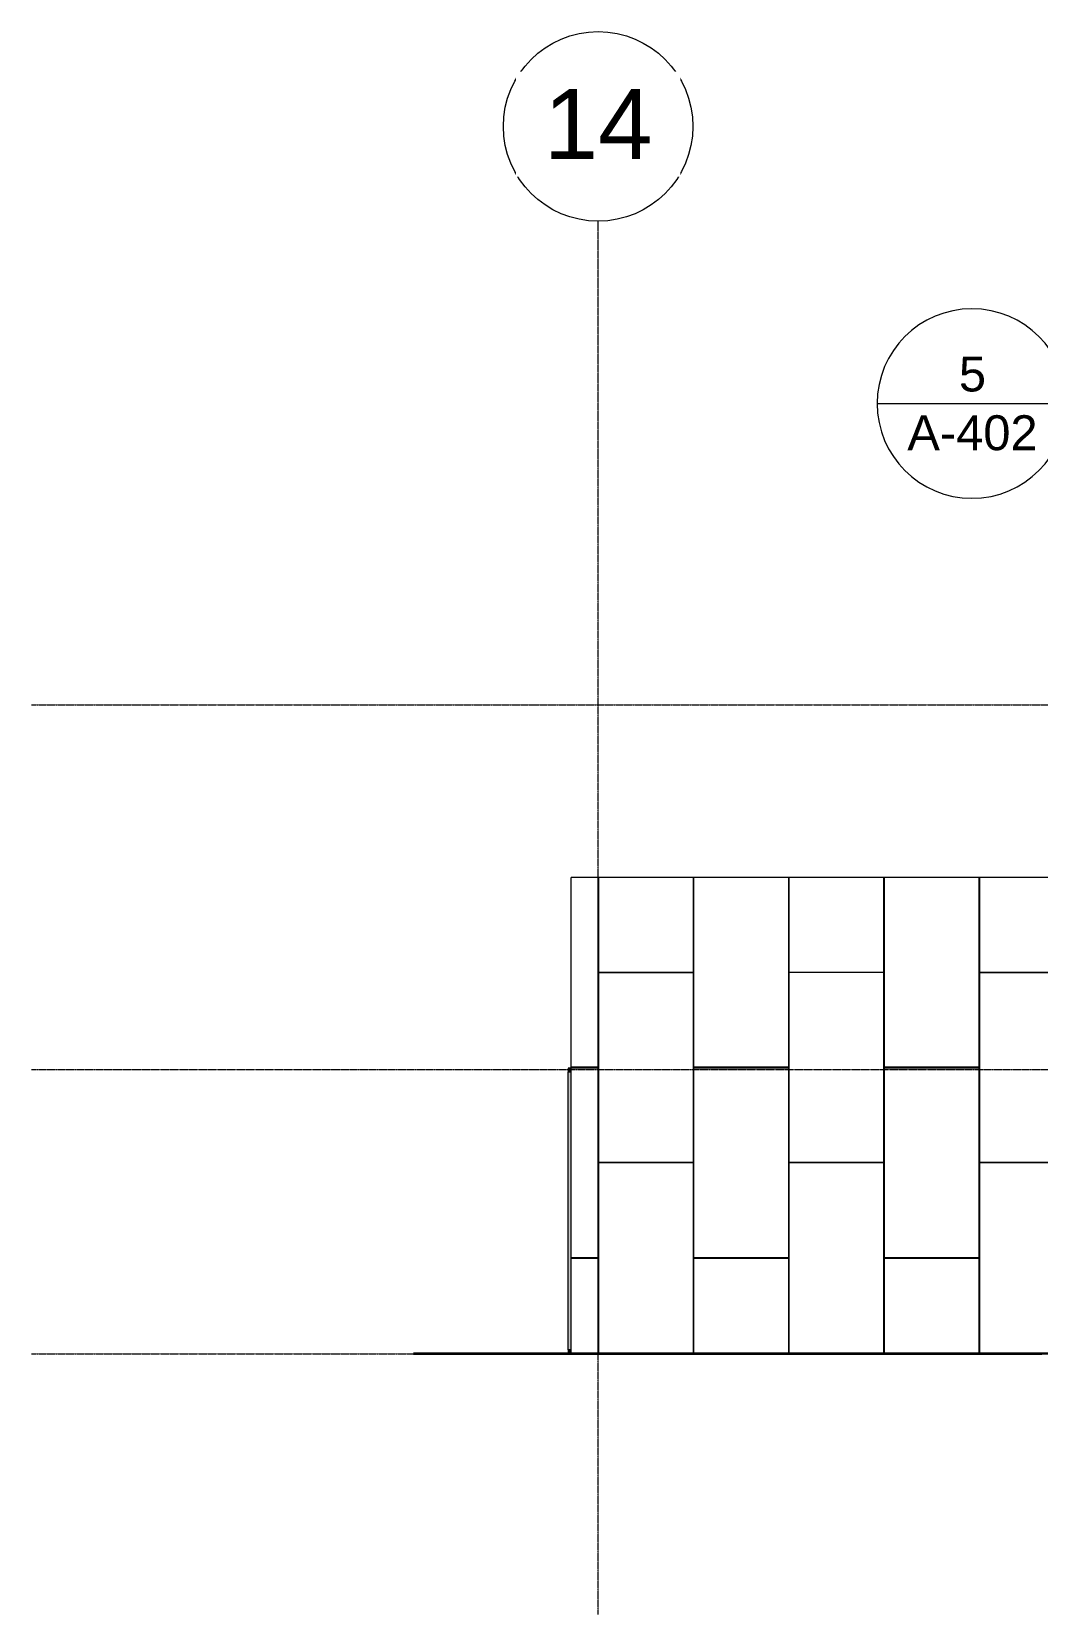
# Model space of a CAD drawing. Header units: inches. Extents: x -54868 to -186, y -265 to 853.
# Drawn here: x -26557 to -26048, y -132 to 670 of the extents above; entities that cross this region are included whole.
import ezdxf

# ---------------------------------------------------------------- set-up
doc = ezdxf.new("R2010")
doc.units = ezdxf.units.IN
doc.header["$MEASUREMENT"] = 0
doc.linetypes.add('Grid Line 1_2_', pattern=[0.875, 0.5, -0.125, 0.125, -0.125])
for name, color, linetype, lineweight in [('A-ANNO-SYMB', 150, 'Continuous', 9), ('A-FLOR-LEVL', 51, 'Continuous', 9), ('A-GLAZ-CWMG', 51, 'Continuous', 9), ('A-WALL-PATT', 111, 'Continuous', 9), ('C-TOPO', 7, 'Continuous', 9), ('L-SITE-WALL', 31, 'Continuous', 9), ('S-GRID', 1, 'Continuous', 9), ('S-GRID-IDEN', 1, 'Continuous', 9)]:
    doc.layers.add(name, color=color, linetype=linetype, lineweight=lineweight)
doc.styles.add('Arial_1', font='arial.ttf', dxfattribs={"height": 35.407186})
doc.styles.add('Arial_2', font='arial.ttf', dxfattribs={"height": 17.703593})
pattern_1 = [(0, (-26270.26, 0.25), (-193, 193), [48, -145]), (90, (-26270.26, 0.25), (-193, 1e-14), [96.25, -96.75]), (180, (-26222.26, 96.5), (-193, 193), [48, -145]), (90, (-26222.26, 0.25), (-193, 1e-14), [96.25, -96.75]), (180, (-26222.26, 96.75), (-193, 193), [48, -145]), (90, (-26222.26, 96.75), (-193, 1e-14), [96.25, -96.75]), (0, (-26270.26, 193), (-193, 193), [48, -145]), (90, (-26270.26, 96.75), (-193, 1e-14), [96.25, -96.75]), (0, (-26222.01, 48.25), (-193, 193), [48, -145]), (90, (-26222.01, 0), (-193, 1e-14), [48.25, -144.75]), (90, (-26174.01, 0), (-193, 1e-14), [48.25, -144.75]), (0, (-26222.01, 144.75), (-193, 193), [48, -145]), (90, (-26222.01, 48.5), (-193, 1e-14), [96.25, -96.75]), (180, (-26174.01, 48.5), (-193, 193), [48, -145]), (90, (-26174.01, 48.5), (-193, 1e-14), [96.25, -96.75]), (90, (-26222.01, 145), (-193, 1e-14), [48, -145]), (180, (-26174.01, 145), (-193, 193), [48, -145]), (90, (-26174.01, 145), (-193, 1e-14), [48, -145]), (0, (-26173.76, 0.25), (-193, 193), [48, -145]), (90, (-26173.76, 0.25), (-193, 1e-14), [96.25, -96.75]), (180, (-26125.76, 96.5), (-193, 193), [48, -145]), (90, (-26125.76, 0.25), (-193, 1e-14), [96.25, -96.75]), (180, (-26125.76, 96.75), (-193, 193), [48, -145]), (90, (-26125.76, 96.75), (-193, 1e-14), [96.25, -96.75]), (180, (-26125.76, 193), (-193, 193), [48, -145]), (90, (-26173.76, 96.75), (-193, 1e-14), [96.25, -96.75]), (0, (-26125.51, 48.25), (-193, 193), [48, -145]), (90, (-26125.51, 0), (-193, 1e-14), [48.25, -144.75]), (90, (-26077.51, 0), (-193, 1e-14), [48.25, -144.75]), (0, (-26125.51, 144.75), (-193, 193), [48, -145]), (90, (-26125.51, 48.5), (-193, 1e-14), [96.25, -96.75]), (180, (-26077.51, 48.5), (-193, 193), [48, -145]), (90, (-26077.51, 48.5), (-193, 1e-14), [96.25, -96.75]), (90, (-26125.51, 145), (-193, 1e-14), [48, -145]), (180, (-26077.51, 145), (-193, 193), [48, -145]), (90, (-26077.51, 145), (-193, 1e-14), [48, -145])]

# ---------------------------------------------------------------- blocks, each defined once
blk = doc.blocks.new('Rectangular Mullion - Rectangular Mullion 1-V72-Section 13')
at = {"layer": 'A-GLAZ-CWMG'}
blk.add_hatch(color=256, dxfattribs=at).paths.add_polyline_path([(-26284.02, 0), (-26284.02, 2), (-26285.52, 2), (-26285.52, 0)], flags=0)
for p, q in [((-26284.02, 2), (-26285.52, 2)), ((-26285.52, 2), (-26285.52, 0))]:
    blk.add_line(p, q, dxfattribs=at)
blk = doc.blocks.new('Rectangular Mullion - Rectangular Mullion 1-V73-Section 13')
at = {"layer": 'A-GLAZ-CWMG'}
blk.add_hatch(color=256, dxfattribs=at).paths.add_polyline_path([(-26285.52, 97), (-26284.02, 97), (-26284.02, 142.75), (-26285.52, 142.75)], flags=0)
for p, q in [((-26285.52, 142.75), (-26284.02, 142.75)), ((-26285.52, 97), (-26285.52, 142.75))]:
    blk.add_line(p, q, dxfattribs=at)
blk = doc.blocks.new('Rectangular Mullion - Rectangular Mullion 1-V74-Section 13')
at = {"layer": 'A-GLAZ-CWMG'}
blk.add_hatch(color=256, dxfattribs=at).paths.add_polyline_path([(-26285.52, 2), (-26284.02, 2), (-26284.02, 97), (-26285.52, 97)], flags=0)
for p, q in [((-26285.52, 2), (-26285.52, 97)), ((-26284.02, 2), (-26285.52, 2))]:
    blk.add_line(p, q, dxfattribs=at)
blk = doc.blocks.new('Rectangular Mullion - Rectangular Mullion 1-779532-Section 13')
at = {"layer": 'A-GLAZ-CWMG'}
blk.add_hatch(color=256, dxfattribs=at).paths.add_polyline_path([(-26285.52, 142.75), (-26284.02, 142.75), (-26284.02, 144.75), (-26285.52, 144.75)], flags=0)
for p, q in [((-26284.02, 144.75), (-26285.52, 144.75)), ((-26285.52, 144.75), (-26285.52, 142.75)), ((-26285.52, 142.75), (-26284.02, 142.75))]:
    blk.add_line(p, q, dxfattribs=at)
blk = doc.blocks.new('Grid - Grid Head - Circle-14747-Section 13')
at = {"layer": 'S-GRID-IDEN'}
blk.add_circle((-22796.39, 621.76), 48, dxfattribs=at)
blk = doc.blocks.new('Section - Callout Head-19020-Section 13')
at = {"layer": 'A-ANNO-SYMB'}
blk.add_line((-22721.64, 447.02), (-22625.64, 447.02), dxfattribs=at)
for start, end in [(0, 180), (180, 360)]:
    blk.add_arc((-22673.64, 447.02), 48, start, end, dxfattribs=at)

msp = doc.modelspace()

# ---------------------------------------------------------------- hatches: boundary and pattern name
at = {"layer": 'A-WALL-PATT'}
h = msp.add_hatch(dxfattribs=at)
h.set_pattern_fill('FP_5', color=256, style=0, pattern_type=2)
h.set_pattern_definition(pattern_1)
h.paths.add_polyline_path([(-26272.76523, 0), (-26272.76523, 241.25), (-26284.01523, 241.25), (-26284.01523, 0)], flags=0)
h = msp.add_hatch(dxfattribs=at)
h.set_pattern_fill('FP_5', color=256, style=0, pattern_type=2)
h.set_pattern_definition(pattern_1)
h.paths.add_polyline_path([(-26045.60098, 0), (-25997.25546, 0), (-25997.25546, 241.25), (-26272.76523, 241.25), (-26272.76523, 0), (-26070.26937, 0)], flags=0)

# ---------------------------------------------------------------- linework, layer by layer
at = {"layer": 'A-FLOR-LEVL', "linetype": 'Grid Line 1_2_'}
for p, q in [((-26557.32365, 328.82637), (-21746.95903, 328.82637)), ((-26557.32365, 144), (-21746.95903, 144)), ((-26557.32365, 0), (-21746.95903, 0))]:
    msp.add_line(p, q, dxfattribs=at)
at = {"layer": 'C-TOPO', "lineweight": 35}
for p, q in [((-26070.26937, 0), (-26363.84676, 0)), ((-26045.60098, 0), (-26070.26937, 0))]:
    msp.add_line(p, q, dxfattribs=at)
at = {"layer": 'C-TOPO'}
for p, q in [((-26363.84676, 0), (-26070.26953, 0)), ((-26070.26953, 0), (-26045.59863, 0))]:
    msp.add_line(p, q, dxfattribs=at)
at = {"layer": 'L-SITE-WALL'}
for p in [(-25997.25546, 241.25), (-26284.01523, 0)]:
    msp.add_line(p, (-26284.01523, 241.25), dxfattribs=at)
at = {"layer": 'S-GRID', "linetype": 'Grid Line 1_2_'}
msp.add_line((-26270.39023, -132), (-26270.39023, 573.76478), dxfattribs=at)

# ---------------------------------------------------------------- block references
at = {"layer": 'A-ANNO-SYMB'}
msp.add_blockref('Section - Callout Head-19020-Section 13', (-3407.43224, 34.35968), dxfattribs=at)
at = {"layer": 'A-GLAZ-CWMG'}
for name in ['Rectangular Mullion - Rectangular Mullion 1-779532-Section 13', 'Rectangular Mullion - Rectangular Mullion 1-V73-Section 13', 'Rectangular Mullion - Rectangular Mullion 1-V74-Section 13', 'Rectangular Mullion - Rectangular Mullion 1-V72-Section 13']:
    msp.add_blockref(name, (0, 0), dxfattribs=at)
at = {"layer": 'S-GRID-IDEN'}
msp.add_blockref('Grid - Grid Head - Circle-14747-Section 13', (-3474, 0), dxfattribs=at)

# ---------------------------------------------------------------- texts
at = {"layer": 'A-ANNO-SYMB', "attachment_point": 2, "line_spacing_factor": 0.938532, "style": 'Arial_2'}
for s, insert, char_height, width in [('5', (-26080.79803, 505.19704), 17.70359, 16.416), ('A-402', (-26080.79803, 475.43231), 17.703593, 78.624)]:
    msp.add_mtext(s, dxfattribs=dict(at, insert=insert, char_height=char_height, width=width))

# ---------------------------------------------------------------- next in the draw order: texts
at = {"layer": 'S-GRID-IDEN', "insert": (-26270.39945, 640.63852), "char_height": 35.407186, "width": 65.664, "attachment_point": 2, "line_spacing_factor": 0.938532, "style": 'Arial_1', "bg_fill": 3, "box_fill_scale": 1.25, "bg_fill_color": 0, "bg_fill_transparency": 0}
msp.add_mtext('14', dxfattribs=at)

doc.saveas('drawing.dxf')
